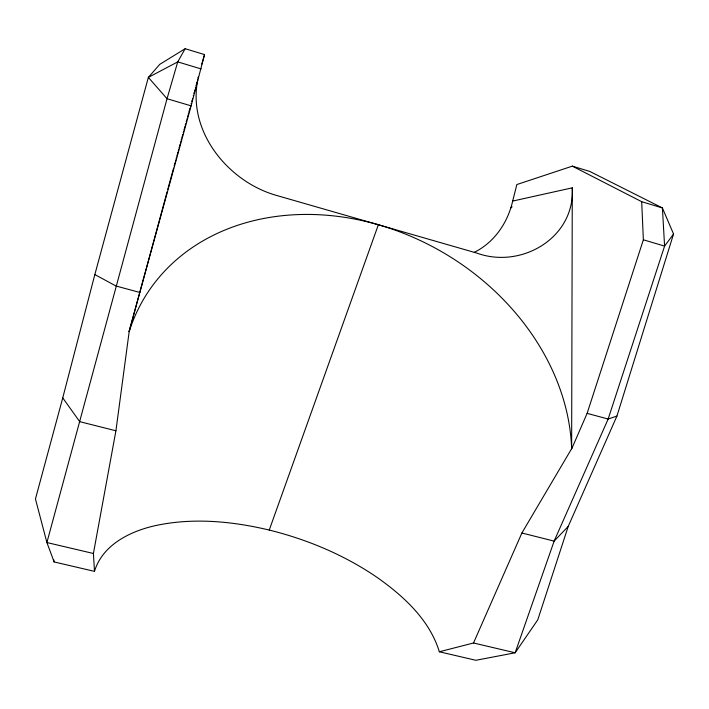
<?xml version="1.0" encoding="UTF-8"?>
<svg xmlns="http://www.w3.org/2000/svg" width="709" height="709" viewBox="0 0 709 709"><rect width="100%" height="100%" fill="white"/><g stroke="black" fill="none" stroke-linecap="round" stroke-linejoin="round"><path stroke-width="1.06" d="M167.182 191.59L129.198 331.475A235.618 192.29 30.6 0 1 372.748 223.193A235.618 192.29 30.6 0 1 571.631 448.7L572.287 187.832L512.669 201.072C507.804 222.626 494.377 242.443 474.224 252.36M572.287 187.832C575.203 237.914 521.071 269.464 476.492 252.98L277.627 195.746C228.741 182.488 187.291 132.069 197.74 79.975M129.198 331.475L115.922 430.771L93.411 553.49L94.492 571.357L54.123 561.945L46.9 542.545L35.45 498.959L62.746 397.891L94.838 274.56L148.349 77.396L159.791 64.324L185.173 48.708L204.529 54.584L191.12 105.854L129.056 331.44M198.13 78.229L198.555 76.501M512.669 201.072L516.843 184.553L572.34 166.145L589.808 171.445L662.401 207.941L673.55 234.014L616.927 416.068L568.21 526.424L537.776 619.817L515.151 652.785L475.872 660.292L439.341 651.775C429.592 619.879 403.669 596.154 377.206 577.481C344.583 555.129 307.564 539.531 269.243 530.066C232.348 521.275 193.397 517.517 156.015 525.493C130.616 530.979 102.566 544.627 94.492 571.357M167.758 189.463L173.581 168.104M174.166 165.977L174.529 164.639M174.706 163.974L175.07 162.636M175.433 161.306L175.797 159.986M176.16 158.656L176.514 157.336M176.878 156.015L177.241 154.695M177.596 153.383L177.95 152.072M178.313 150.76L178.668 149.448M179.023 148.146L179.377 146.843M179.732 145.54L180.086 144.246M180.44 142.943L180.795 141.649M181.149 140.364L181.495 139.07M181.85 137.785L182.195 136.5M182.55 135.215L182.718 134.577M183.241 132.663L183.596 131.387M183.941 130.11L184.287 128.834M184.632 127.567L184.978 126.299M185.324 125.041L185.669 123.774M186.183 121.886L186.52 120.627M186.866 119.378L187.034 118.749M187.548 116.87L187.885 115.629M188.231 114.379L188.567 113.139M188.904 111.898L189.241 110.657M189.578 109.416L189.915 108.185M190.42 106.332L190.588 105.721M191.093 103.877L191.253 103.266M191.758 101.431L192.086 100.208M192.423 98.994L192.591 98.383M193.247 95.954L193.415 95.343M193.912 93.535L194.239 92.321M194.567 91.115L194.895 89.919M195.383 88.111L195.551 87.517M196.038 85.718L196.366 84.531M196.685 83.334L197.013 82.147M197.501 80.365L197.66 79.771M198.148 77.999L198.467 76.82M201.808 64.094L204.529 54.584M571.746 448.726L587.123 413.356L643.364 239.802L641.689 201.693L572.34 166.145M269.243 530.066L378.367 224.744M439.341 651.775L473.523 642.983L521.886 533L571.631 448.7M185.173 48.708L177.737 61.887L167.032 98.719L46.9 542.545L93.411 553.49M673.55 234.014L664.59 246.094L608.145 419.037L554.137 541.118L515.151 652.785L473.523 642.983M568.21 526.424L554.137 541.118L521.886 533M510.498 208.26L512.111 206.842M616.927 416.068L608.145 419.037L587.123 413.356M115.922 430.771L79.709 421.66L62.746 397.891M139.815 292.445L116.01 286.011L94.838 274.56M191.12 105.854L167.032 98.719L148.349 77.396L177.737 61.887L201.161 68.95M643.364 239.802L664.59 246.094L662.401 207.941L641.689 201.693M53.778 559.8L54.123 561.945"/></g></svg>
